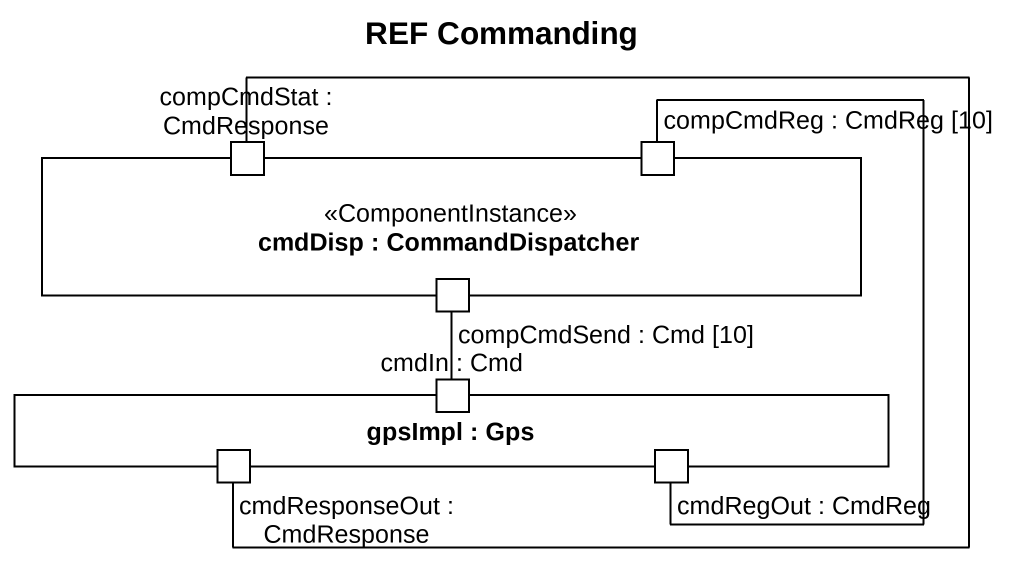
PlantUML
@startuml
title REF Commanding
rectangle "cmdDisp : CommandDispatcher" as cmdDisp <<ComponentInstance>> {
  port "compCmdStat : CmdResponse" as compCmdStat_CmdResponse
  port "compCmdReg : CmdReg [10]" as compCmdReg_CmdReg_10
  port "compCmdSend : Cmd [10]" as compCmdSend_Cmd_10
}
rectangle "gpsImpl : Gps" as gpsImpl {
  port "cmdIn : Cmd" as cmdIn_Cmd
  port "cmdResponseOut : CmdResponse" as cmdResponseOut_CmdResponse
  port "cmdRegOut : CmdReg" as cmdRegOut_CmdReg
}
compCmdSend_Cmd_10 -- cmdIn_Cmd
cmdResponseOut_CmdResponse -up- compCmdStat_CmdResponse
cmdRegOut_CmdReg -up- compCmdReg_CmdReg_10
@enduml
